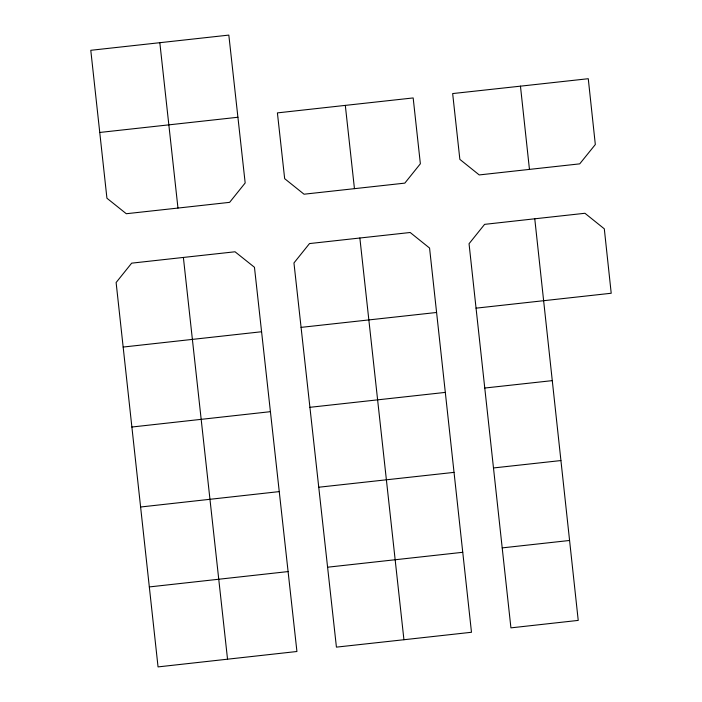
<?xml version="1.0" encoding="UTF-8"?>
<svg xmlns="http://www.w3.org/2000/svg" width="702" height="702" viewBox="0 0 702 702"><rect width="100%" height="100%" fill="white"/><g stroke="black" fill="none" stroke-linecap="round" stroke-linejoin="round"><path stroke-width="1.05" d="M99.772 132.459L237.917 117.26L245.173 182.976L229.624 202.351L177.966 208.064L126.299 213.724L106.932 198.227L90.786 50.298L228.826 35.1L237.917 117.26M345.314 105.388L277.404 112.89L284.661 178.659L304.036 194.208L404.826 183.125L420.366 163.759L413.171 97.938L345.314 105.388L354.449 188.645M520.463 86.162L588.267 78.712L595.322 144.533L579.72 163.856L479.229 174.93L459.863 159.38L452.658 93.568L520.463 86.162L529.457 169.419M183.38 257.441L131.669 263.153L116.12 282.529L158.047 666.9L296.928 651.5L254.457 267.278L235.038 251.781L183.38 257.441L227.536 659.204M359.863 238.013L309.494 243.576L293.954 262.952L336.425 647.13L403.931 639.733L471.481 632.274L429.563 248.052L410.187 232.502L359.863 238.013L403.931 639.733M534.766 218.796L584.942 213.276L604.308 228.826L611.214 293.252L476.053 308.16L510.924 627.86L578.229 620.401L534.766 218.796L484.599 224.359L469.05 243.726L476.053 308.16M123.175 347.051L261.565 331.748M301.053 327.378L436.565 312.478M131.862 427.027L270.402 411.679M309.898 407.309L445.305 392.4M279.247 491.602L140.611 507.002M318.734 487.232L454.001 472.376M149.35 586.925L288.092 571.577M502.228 547.885L569.541 540.479M327.58 567.207L462.741 552.298M484.792 388.03L552.255 380.633M493.488 467.953L560.898 460.556M159.828 42.699L177.966 208.064"/></g></svg>
